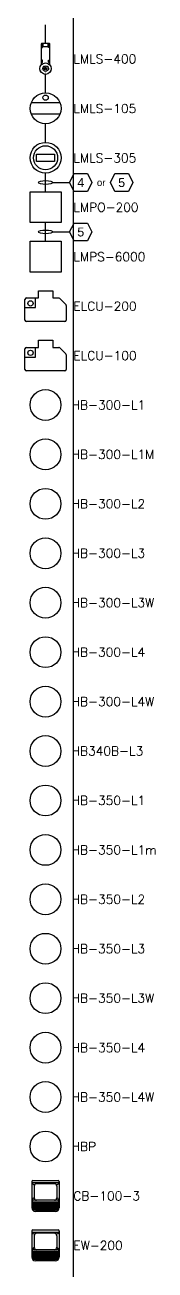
# Model space of a CAD drawing. Header units: inches. Extents: x -233 to 23, y -182 to 484.
# Drawn here: x -121.43 to -117.93, y -148.46 to -114.96 of the extents above; entities that cross this region are included whole.
import ezdxf
from ezdxf.enums import TextEntityAlignment as Align

# ---------------------------------------------------------------- set-up
doc = ezdxf.new("R2010")
doc.units = ezdxf.units.IN
doc.header["$MEASUREMENT"] = 0
doc.linetypes.add('HIDDEN', pattern=[0.375, 0.25, -0.125])
doc.layers.add('_WS_18_AWG', color=7, linetype='Continuous')
doc.layers.add('_WS_20_AWG', color=7, linetype='Continuous')
doc.styles.add('Arial', font='arial.ttf', dxfattribs={"height": 0.1875})
doc.styles.add('ROMANS', font='ROMANS.shx')

# ---------------------------------------------------------------- blocks, each defined once
blk = doc.blocks.new('ELCU-200')
at = {"linetype": 'Continuous'}
for p, q in [((-0.188, 0.218), (-0.188, 0.415)), ((-0.188, 0.218), (-0.188, 0.415)), ((0.193, 0.415), (0.193, 0.218)), ((0.193, 0.415), (0.193, 0.218)), ((-0.555, -0.345), (-0.555, 0.179)), ((-0.555, -0.345), (-0.555, 0.179)), ((-0.516, 0.218), (-0.188, 0.218)), ((-0.516, 0.218), (-0.188, 0.218)), ((0.193, 0.218), (0.353, 0.218)), ((0.193, 0.218), (0.353, 0.218)), ((0.38, 0.206), (0.544, 0.042)), ((0.38, 0.206), (0.544, 0.042)), ((0.555, 0.015), (0.555, -0.376)), ((0.555, 0.015), (0.555, -0.376)), ((-0.555, -0.376), (-0.555, -0.345)), ((-0.555, -0.376), (-0.555, -0.345)), ((0.516, -0.415), (-0.516, -0.415)), ((0.516, -0.415), (-0.516, -0.415))]:
    blk.add_line(p, q, dxfattribs=at)
for p, q in [((-0.188, 0.415), (0.193, 0.415)), ((-0.269, -0.042), (-0.269, 0.218)), ((-0.269, -0.042), (-0.269, 0.218)), ((-0.555, -0.042), (-0.269, -0.042)), ((-0.555, -0.042), (-0.269, -0.042))]:
    blk.add_line(p, q)
blk.add_circle((-0.406, 0.072), 0.0718)
blk.add_circle((-0.406, 0.072), 0.0718)
for centre, start, end in [((-0.516, 0.179), 90, 180), ((-0.516, 0.179), 90, 180), ((0.353, 0.179), 44.9169, 90), ((0.353, 0.179), 44.9169, 90), ((0.516, 0.015), 0, 44.9169), ((0.516, 0.015), 0, 44.9169), ((-0.516, -0.376), 180, 270), ((-0.516, -0.376), 180, 270), ((0.516, -0.376), 270, 0), ((0.516, -0.376), 270, 0)]:
    blk.add_arc(centre, 0.0391, start, end, dxfattribs=at)
at = {"insert": (0.75, -0.002), "char_height": 0.24, "width": 5.724, "attachment_point": 4, "style": 'ROMANS'}
blk.add_mtext('ELCU-200', dxfattribs=at)
blk = doc.blocks.new('ELCU-100')
at = {"linetype": 'Continuous'}
for p, q in [((-0.188, 0.218), (-0.188, 0.415)), ((-0.188, 0.218), (-0.188, 0.415)), ((0.193, 0.415), (0.193, 0.218)), ((0.193, 0.415), (0.193, 0.218)), ((-0.555, -0.345), (-0.555, 0.179)), ((-0.555, -0.345), (-0.555, 0.179)), ((-0.516, 0.218), (-0.188, 0.218)), ((-0.516, 0.218), (-0.188, 0.218)), ((0.193, 0.218), (0.353, 0.218)), ((0.193, 0.218), (0.353, 0.218)), ((0.38, 0.206), (0.544, 0.042)), ((0.38, 0.206), (0.544, 0.042)), ((0.555, 0.015), (0.555, -0.376)), ((0.555, 0.015), (0.555, -0.376)), ((-0.555, -0.376), (-0.555, -0.345)), ((-0.555, -0.376), (-0.555, -0.345)), ((0.516, -0.415), (-0.516, -0.415)), ((0.516, -0.415), (-0.516, -0.415))]:
    blk.add_line(p, q, dxfattribs=at)
for p, q in [((-0.188, 0.415), (0.193, 0.415)), ((-0.269, -0.042), (-0.269, 0.218)), ((-0.269, -0.042), (-0.269, 0.218)), ((-0.555, -0.042), (-0.269, -0.042)), ((-0.555, -0.042), (-0.269, -0.042))]:
    blk.add_line(p, q)
blk.add_circle((-0.406, 0.072), 0.0718)
blk.add_circle((-0.406, 0.072), 0.0718)
for centre, start, end in [((-0.516, 0.179), 90, 180), ((-0.516, 0.179), 90, 180), ((0.353, 0.179), 44.9169, 90), ((0.353, 0.179), 44.9169, 90), ((0.516, 0.015), 0, 44.9169), ((0.516, 0.015), 0, 44.9169), ((-0.516, -0.376), 180, 270), ((-0.516, -0.376), 180, 270), ((0.516, -0.376), 270, 0), ((0.516, -0.376), 270, 0)]:
    blk.add_arc(centre, 0.0391, start, end, dxfattribs=at)
at = {"insert": (0.75, -0.002), "char_height": 0.24, "width": 5.724, "attachment_point": 4, "style": 'ROMANS'}
blk.add_mtext('ELCU-100', dxfattribs=at)
blk = doc.blocks.new('HB-300-L1')
blk.add_circle((0, 0), 0.415)
at = {"style": 'ROMANS'}
blk.add_text('HB-300-L1', height=0.24, dxfattribs=at).set_placement((0.704, -0.12))
blk = doc.blocks.new('HBP')
blk.add_circle((0, 0), 0.415)
at = {"style": 'ROMANS'}
blk.add_text('HBP', height=0.24, dxfattribs=at).set_placement((0.704, -0.12))
blk = doc.blocks.new('HB-300-L1M')
blk.add_circle((0, 0), 0.415)
at = {"style": 'ROMANS'}
blk.add_text('HB-300-L1M', height=0.24, dxfattribs=at).set_placement((0.704, -0.12))
blk = doc.blocks.new('HB-300-L2')
blk.add_circle((0, 0), 0.415)
at = {"style": 'ROMANS'}
blk.add_text('HB-300-L2', height=0.24, dxfattribs=at).set_placement((0.704, -0.12))
blk = doc.blocks.new('HB-300-L3')
blk.add_circle((0, 0), 0.415)
at = {"style": 'ROMANS'}
blk.add_text('HB-300-L3', height=0.24, dxfattribs=at).set_placement((0.704, -0.12))
blk = doc.blocks.new('HB-300-L3W')
blk.add_circle((0, 0), 0.415)
at = {"style": 'ROMANS'}
blk.add_text('HB-300-L3W', height=0.24, dxfattribs=at).set_placement((0.704, -0.12))
blk = doc.blocks.new('HB-300-L4')
blk.add_circle((0, 0), 0.415)
at = {"style": 'ROMANS'}
blk.add_text('HB-300-L4', height=0.24, dxfattribs=at).set_placement((0.704, -0.12))
blk = doc.blocks.new('HB-300-L4W')
blk.add_circle((0, 0), 0.415)
at = {"style": 'ROMANS'}
blk.add_text('HB-300-L4W', height=0.24, dxfattribs=at).set_placement((0.704, -0.12))
blk = doc.blocks.new('HB340B-L3')
blk.add_circle((0, 0), 0.415)
at = {"style": 'ROMANS'}
blk.add_text('HB340B-L3', height=0.24, dxfattribs=at).set_placement((0.704, -0.12))
blk = doc.blocks.new('HB-350-L1')
blk.add_circle((0, 0), 0.415)
at = {"style": 'ROMANS'}
blk.add_text('HB-350-L1', height=0.24, dxfattribs=at).set_placement((0.704, -0.12))
blk = doc.blocks.new('HB-350-L1m')
blk.add_circle((0, 0), 0.415)
at = {"style": 'ROMANS'}
blk.add_text('HB-350-L1m', height=0.24, dxfattribs=at).set_placement((0.704, -0.12))
blk = doc.blocks.new('HB-350-L2')
blk.add_circle((0, 0), 0.415)
at = {"style": 'ROMANS'}
blk.add_text('HB-350-L2', height=0.24, dxfattribs=at).set_placement((0.704, -0.12))
blk = doc.blocks.new('HB-350-L3')
blk.add_circle((0, 0), 0.415)
at = {"style": 'ROMANS'}
blk.add_text('HB-350-L3', height=0.24, dxfattribs=at).set_placement((0.704, -0.12))
blk = doc.blocks.new('HB-350-L3W')
blk.add_circle((0, 0), 0.415)
at = {"style": 'ROMANS'}
blk.add_text('HB-350-L3W', height=0.24, dxfattribs=at).set_placement((0.704, -0.12))
blk = doc.blocks.new('HB-350-L4')
blk.add_circle((0, 0), 0.415)
at = {"style": 'ROMANS'}
blk.add_text('HB-350-L4', height=0.24, dxfattribs=at).set_placement((0.704, -0.12))
blk = doc.blocks.new('HB-350-L4W')
blk.add_circle((0, 0), 0.415)
at = {"style": 'ROMANS'}
blk.add_text('HB-350-L4W', height=0.24, dxfattribs=at).set_placement((0.704, -0.12))
blk = doc.blocks.new('CB-100-3')
for p, q in [((-0.37, 0.388), (-0.37, 0.376)), ((-0.369, 0.373), (-0.369, -0.317)), ((-0.343, 0.415), (0.343, 0.415)), ((0.343, 0.349), (-0.343, 0.349)), ((0.369, 0.373), (0.369, -0.317)), ((0.37, 0.388), (0.37, 0.376)), ((-0.303, 0.261), (-0.303, -0.05)), ((0.238, 0.327), (-0.238, 0.327)), ((0.303, 0.261), (0.303, -0.05)), ((0.369, -0.169), (-0.369, -0.169)), ((0.369, -0.205), (-0.369, -0.205)), ((0.369, -0.24), (-0.369, -0.24)), ((0.369, -0.276), (-0.369, -0.276)), ((0.369, -0.311), (-0.369, -0.311)), ((0.315, -0.116), (-0.315, -0.116)), ((0.365, -0.347), (-0.365, -0.347)), ((0.345, -0.382), (-0.345, -0.382)), ((0.271, -0.415), (-0.271, -0.415))]:
    blk.add_line(p, q)
for centre, radius, start, end in [((-0.343, 0.388), 0.027, 90, 180), ((-0.343, 0.376), 0.027, 180, 270), ((-0.294, 0.386), 0.0762, 189.3383, 280.3118), ((0.294, 0.386), 0.0762, 259.6882, 350.6617), ((0.343, 0.388), 0.027, 0, 90), ((0.343, 0.376), 0.027, 270, 0), ((-0.238, 0.261), 0.0657, 90, 180), ((0.238, 0.261), 0.0657, 0, 90), ((-0.228, -0.17), 0.142, 122.1791, 180.2423), ((-0.315, -0.17), 0.0548, 90, 180), ((-0.271, -0.317), 0.0983, 180, 270), ((-0.238, -0.05), 0.0657, 180, 270), ((0.238, -0.05), 0.0657, 270, 0), ((0.271, -0.317), 0.0983, 270, 0), ((0.228, -0.17), 0.142, 359.7577, 57.8209), ((0.315, -0.17), 0.0548, 0, 90)]:
    blk.add_arc(centre, radius, start, end)
at = {"insert": (0.75, 0), "char_height": 0.24, "width": 5.724, "attachment_point": 4, "style": 'ROMANS'}
blk.add_mtext('CB-100-3', dxfattribs=at)
blk = doc.blocks.new('EW-200')
for p, q in [((-0.37, 0.388), (-0.37, 0.376)), ((-0.369, 0.373), (-0.369, -0.317)), ((-0.343, 0.415), (0.343, 0.415)), ((0.343, 0.349), (-0.343, 0.349)), ((0.369, 0.373), (0.369, -0.317)), ((0.37, 0.388), (0.37, 0.376)), ((-0.303, 0.261), (-0.303, -0.05)), ((0.238, 0.327), (-0.238, 0.327)), ((0.303, 0.261), (0.303, -0.05)), ((0.369, -0.169), (-0.369, -0.169)), ((0.369, -0.205), (-0.369, -0.205)), ((0.369, -0.24), (-0.369, -0.24)), ((0.369, -0.276), (-0.369, -0.276)), ((0.369, -0.311), (-0.369, -0.311)), ((0.315, -0.116), (-0.315, -0.116)), ((0.365, -0.347), (-0.365, -0.347)), ((0.345, -0.382), (-0.345, -0.382)), ((0.271, -0.415), (-0.271, -0.415))]:
    blk.add_line(p, q)
for centre, radius, start, end in [((-0.343, 0.388), 0.027, 90, 180), ((-0.343, 0.376), 0.027, 180, 270), ((-0.294, 0.386), 0.0762, 189.3383, 280.3118), ((0.294, 0.386), 0.0762, 259.6882, 350.6617), ((0.343, 0.388), 0.027, 0, 90), ((0.343, 0.376), 0.027, 270, 0), ((-0.238, 0.261), 0.0657, 90, 180), ((0.238, 0.261), 0.0657, 0, 90), ((-0.228, -0.17), 0.142, 122.1791, 180.2423), ((-0.315, -0.17), 0.0548, 90, 180), ((-0.271, -0.317), 0.0983, 180, 270), ((-0.238, -0.05), 0.0657, 180, 270), ((0.238, -0.05), 0.0657, 270, 0), ((0.271, -0.317), 0.0983, 270, 0), ((0.228, -0.17), 0.142, 359.7577, 57.8209), ((0.315, -0.17), 0.0548, 0, 90)]:
    blk.add_arc(centre, radius, start, end)
at = {"insert": (0.75, 0), "char_height": 0.24, "width": 5.724, "attachment_point": 4, "style": 'ROMANS'}
blk.add_mtext('EW-200', dxfattribs=at)
blk = doc.blocks.new('LMLS-400')
blk.add_line((0, 0.415), (0, 0.915))
at = {"linetype": 'HIDDEN'}
for p, q in [((-0.061, 0.322), (-0.061, 0.415)), ((0.061, 0.415), (0.061, 0.322)), ((0.061, 0.322), (-0.061, 0.322))]:
    blk.add_line(p, q, dxfattribs=at)
for points, format in [([(0.117, -0.16), (0.117, 0.397, 0.414214), (0.099, 0.415), (-0.099, 0.415, 0.414214), (-0.117, 0.397), (-0.117, -0.16)], "xyb"), ([(-0.141, -0.307, 0.00917, 0.00229, 0), (-0.078, -0.286, 0, 0, 0)], "xyseb"), ([(-0.087, -0.14, 0.00917, 0.00229, 0), (-0.048, -0.194, 0, 0, 0)], "xyseb"), ([(0.087, -0.14, 0.00917, 0.00229, 0), (0.048, -0.194, 0, 0, 0)], "xyseb"), ([(0.141, -0.307, 0.00917, 0.00229, 0), (0.078, -0.286, 0, 0, 0)], "xyseb"), ([(0, -0.409, 0.00917, 0.00229, 0), (0, -0.343, 0, 0, 0)], "xyseb")]:
    blk.add_lwpolyline(points, format=format)
for points in [[(-0.101, 0.363), (-0.101, 0.306), (-0.082, 0.306), (-0.082, 0.363)], [(0.101, 0.363), (0.101, 0.306), (0.082, 0.306), (0.082, 0.363)], [(-0.101, -0.038), (-0.101, -0.096), (-0.082, -0.096), (-0.082, -0.038)], [(0.101, -0.038), (0.101, -0.096), (0.082, -0.096), (0.082, -0.038)]]:
    blk.add_lwpolyline(points, close=True)
for centre, radius in [((-0.091, 0.39), 0.0115), ((0.091, 0.39), 0.0115), ((0, -0.261), 0.154), ((0, -0.261), 0.0745), ((-0.034, -0.214), 0.00721), ((0, -0.261), 0.035), ((0, -0.261), 0.00721)]:
    blk.add_circle(centre, radius)
at = {"insert": (0.75, 0), "char_height": 0.24, "width": 5.724, "attachment_point": 4, "style": 'ROMANS'}
blk.add_mtext('LMLS-400', dxfattribs=at)
blk = doc.blocks.new('LMLS-105')
for p, q in [((0, 0.415), (0, 0.915)), ((-0.385, 0.154), (0.385, 0.154)), ((0.385, -0.154), (-0.385, -0.154))]:
    blk.add_line(p, q)
at = {"linetype": 'Continuous'}
blk.add_circle((0, 0), 0.415, dxfattribs=at)
blk.add_circle((0, 0.287), 0.0712)
at = {"insert": (0.75, -0.005), "char_height": 0.24, "width": 5.724, "attachment_point": 4, "style": 'ROMANS'}
blk.add_mtext('LMLS-105', dxfattribs=at)
blk = doc.blocks.new('LMLS-305')
blk.add_line((0, 0.415), (0, 0.915))
blk.add_lwpolyline([(-0.243, 0.097), (0.243, 0.097), (0.243, -0.097), (-0.243, -0.097)], close=True)
for radius in [0.415, 0.324]:
    blk.add_circle((0, 0), radius)
at = {"insert": (0.75, -0.005), "char_height": 0.24, "width": 5.724, "attachment_point": 4, "style": 'ROMANS'}
blk.add_mtext('LMLS-305', dxfattribs=at)
blk = doc.blocks.new('_HEX_NOTE_4')
at = {"color": 0, "linetype": 'Continuous'}
for p, q in [((-0.3, 0), (-0.18, 0.24)), ((-0.18, -0.24), (-0.3, 0)), ((-0.18, 0.24), (0.18, 0.24)), ((0.18, 0.24), (0.3, 0)), ((0.3, 0), (0.18, -0.24)), ((0.18, -0.24), (-0.18, -0.24))]:
    blk.add_line(p, q, dxfattribs=at)
at = {"color": 0, "style": 'Arial'}
blk.add_text('4', height=0.24, dxfattribs=at).set_placement((0, 0), align=Align.MIDDLE_CENTER)
blk = doc.blocks.new('_HEX_NOTE_5')
at = {"color": 0, "linetype": 'Continuous'}
for p, q in [((-0.3, 0), (-0.18, 0.24)), ((-0.18, -0.24), (-0.3, 0)), ((-0.18, 0.24), (0.18, 0.24)), ((0.18, 0.24), (0.3, 0)), ((0.3, 0), (0.18, -0.24)), ((0.18, -0.24), (-0.18, -0.24))]:
    blk.add_line(p, q, dxfattribs=at)
at = {"color": 0, "style": 'Arial'}
blk.add_text('5', height=0.24, dxfattribs=at).set_placement((0, 0), align=Align.MIDDLE_CENTER)
blk = doc.blocks.new('LMPO-200')
for p, q in [((0, 0.415), (0, 0.915)), ((0.194, 0.664), (0.646, 0.664))]:
    blk.add_line(p, q)
blk.add_lwpolyline([(-0.415, 0.415), (0.415, 0.415), (0.415, -0.415), (-0.415, -0.415)], close=True)
blk.add_ellipse((0, 0.665), major_axis=(0.194, 0), ratio=0.257897)
at = {"layer": '_WS_18_AWG'}
blk.add_blockref('_HEX_NOTE_4', (0.946, 0.664), dxfattribs=at)
at = {"layer": '_WS_20_AWG'}
blk.add_blockref('_HEX_NOTE_5', (2.046, 0.664), dxfattribs=at)
at = {"style": 'Arial'}
blk.add_text('or', height=0.1875, dxfattribs=at).set_placement((1.496, 0.664), align=Align.MIDDLE_CENTER)
at = {"insert": (0.75, -0.002), "char_height": 0.24, "width": 5.724, "attachment_point": 4, "style": 'ROMANS'}
blk.add_mtext('LMPO-200', dxfattribs=at)
blk = doc.blocks.new('LMPS-6000')
for p, q in [((0, 0.415), (0, 0.915)), ((0.194, 0.664), (0.646, 0.664))]:
    blk.add_line(p, q)
blk.add_lwpolyline([(-0.415, 0.415), (0.415, 0.415), (0.415, -0.415), (-0.415, -0.415)], close=True)
blk.add_ellipse((0, 0.665), major_axis=(0.194, 0), ratio=0.257897)
at = {"layer": '_WS_20_AWG'}
blk.add_blockref('_HEX_NOTE_5', (0.946, 0.664), dxfattribs=at)
at = {"insert": (0.75, -0.002), "char_height": 0.24, "width": 5.724, "attachment_point": 4, "style": 'ROMANS'}
blk.add_mtext('LMPS-6000', dxfattribs=at)

msp = doc.modelspace()

# ---------------------------------------------------------------- linework, layer by layer
at = {"color": 1}
msp.add_line((-120.12777, -181.78912), (-120.12777, -29.38403), dxfattribs=at)

# ---------------------------------------------------------------- block references
for name, p in [('LMLS-400', (-120.87583, -115.87323)), ('LMLS-105', (-120.87583, -117.20323)), ('LMLS-305', (-120.87583, -118.53323)), ('LMPO-200', (-120.87583, -119.86323)), ('LMPS-6000', (-120.87583, -121.19323)), ('ELCU-200', (-120.87583, -122.52323)), ('ELCU-100', (-120.87583, -123.85323)), ('HB-300-L1', (-120.87778, -125.18324)), ('HB-300-L1M', (-120.8778, -126.51323)), ('HB-300-L2', (-120.8778, -127.84323)), ('HB-300-L3', (-120.8778, -129.17323)), ('HB-300-L3W', (-120.8778, -130.50323)), ('HB-300-L4', (-120.8778, -131.83323)), ('HB-300-L4W', (-120.8778, -133.16323)), ('HB340B-L3', (-120.8778, -134.49323)), ('HB-350-L1', (-120.8778, -135.82323)), ('HB-350-L1m', (-120.8778, -137.15323)), ('HB-350-L2', (-120.8778, -138.48323)), ('HB-350-L3', (-120.8778, -139.81323)), ('HB-350-L3W', (-120.8778, -141.14323)), ('HB-350-L4', (-120.8778, -142.47323)), ('HB-350-L4W', (-120.8778, -143.80323)), ('HBP', (-120.8778, -145.13323)), ('CB-100-3', (-120.87777, -146.46324)), ('EW-200', (-120.87777, -147.79324))]:
    msp.add_blockref(name, p)

doc.saveas('drawing.dxf')
